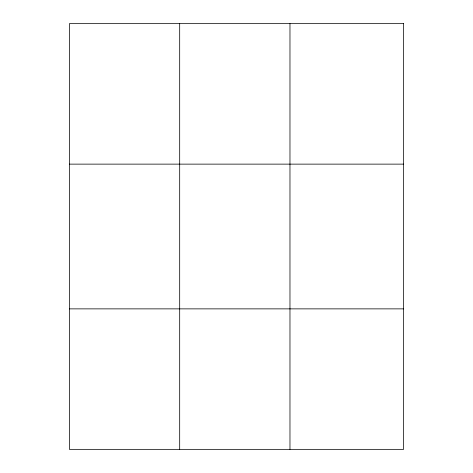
<?xml version="1.0" encoding="UTF-8"?>
<svg xmlns="http://www.w3.org/2000/svg" width="473" height="473" viewBox="0 0 473 473"><rect width="100%" height="100%" fill="white"/><g stroke="black" fill="none" stroke-linecap="round" stroke-linejoin="round"><path stroke-width="0.71" d="M179.687 23.65L179.687 449.35M289.973 23.65L289.973 449.35M69.401 164.131L403.599 164.131M69.401 308.869L403.599 308.869M403.599 23.65L403.599 449.35L69.401 449.35L69.401 23.65L403.599 23.65"/></g></svg>
